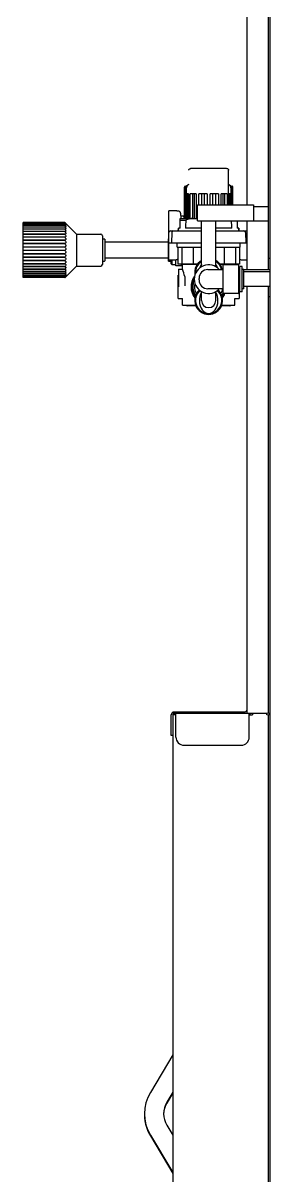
# Model space of a CAD drawing. Header units: millimetres. Extents: x 2482 to 7241, y 2335 to 6851.
# Drawn here: x 6197 to 6352, y 4084 to 4806 of the extents above; entities that cross this region are included whole.
import ezdxf

# ---------------------------------------------------------------- set-up
doc = ezdxf.new("R2010")
doc.units = ezdxf.units.MM
doc.header["$LTSCALE"] = 669.9
doc.layers.get('0').update_dxf_attribs({"linetype": 'CONTINUOUS'})
for name, color, linetype in [('_2211', 7, 'CONTINUOUS'), ('_7182', 7, 'CONTINUOUS'), ('_9295', 7, 'CONTINUOUS'), ('ASSI', 7, 'CONTINUOUS'), ('GEOM', 7, 'CONTINUOUS')]:
    doc.layers.add(name, color=color, linetype=linetype)

msp = doc.modelspace()

# ---------------------------------------------------------------- linework, layer by layer
at = {"color": 7, "linetype": 'Continuous'}
for p, q in [((6246.87, 4670.87), (6248.17, 4670.87)), ((6246.87, 4656.87), (6248.17, 4656.87)), ((6313.07, 4651.67), (6322.07, 4651.67)), ((6322.57, 4654.17), (6322.57, 4637.17)), ((6332.57, 4637.17), (6332.57, 4654.17)), ((6333.07, 4653.17), (6332.57, 4653.17)), ((6333.07, 4637.67), (6333.07, 4653.67)), ((6334.57, 4653.67), (6333.07, 4653.67)), ((6334.57, 4637.67), (6334.57, 4653.67)), ((6307.57, 4645.17), (6307.57, 4646.17)), ((6322.07, 4639.67), (6313.07, 4639.67)), ((6333.07, 4638.17), (6332.57, 4638.17)), ((6334.57, 4637.67), (6333.07, 4637.67))]:
    msp.add_line(p, q, dxfattribs=at)
for centre, radius, start, end in [((6313.57, 4645.67), 9, 41.90161, 318.10398), ((6313.07, 4646.17), 5.5, 90, 180), ((6322.07, 4652.17), 0.5, 270, 360), ((6323.07, 4654.17), 0.5, 90, 180), ((6332.07, 4654.17), 0.5, 360, 90), ((6313.07, 4645.17), 5.5, 180, 270), ((6322.07, 4639.17), 0.5, 0, 90), ((6323.07, 4637.17), 0.5, 180, 270), ((6332.07, 4637.17), 0.5, 270, 0)]:
    msp.add_arc(centre, radius, start, end, dxfattribs=at)
at = {"layer": '_2211', "color": 7, "linetype": 'Continuous'}
for p, q in [((6299.47, 4702.28), (6299.47, 4683.67)), ((6327.66, 4702.28), (6327.66, 4692.27)), ((6299.51, 4683.67), (6299.51, 4699.11)), ((6300.88, 4699.11), (6299.51, 4699.11)), ((6300.3, 4699.11), (6300.3, 4683.67)), ((6300.83, 4683.67), (6300.83, 4699.11)), ((6300.88, 4699.11), (6300.88, 4683.67)), ((6301.9, 4683.67), (6301.9, 4699.11)), ((6305.66, 4699.11), (6301.9, 4699.11)), ((6303.33, 4699.11), (6303.33, 4683.67)), ((6304.76, 4683.67), (6304.76, 4699.11)), ((6305.66, 4699.11), (6305.66, 4683.67)), ((6307.42, 4692.27), (6307.42, 4699.11)), ((6312.55, 4699.11), (6307.42, 4699.11)), ((6309.1, 4699.11), (6309.1, 4692.27)), ((6311.06, 4692.27), (6311.06, 4699.11)), ((6312.55, 4699.11), (6312.55, 4692.27)), ((6314.58, 4692.27), (6314.58, 4699.11)), ((6319.72, 4699.11), (6314.58, 4699.11)), ((6316.07, 4699.11), (6316.07, 4692.27)), ((6318.03, 4692.27), (6318.03, 4699.11)), ((6319.72, 4699.11), (6319.72, 4692.27)), ((6321.47, 4692.27), (6321.47, 4699.11)), ((6325.23, 4699.11), (6321.47, 4699.11)), ((6322.37, 4699.11), (6322.37, 4692.27)), ((6323.8, 4692.27), (6323.8, 4699.11)), ((6325.23, 4699.11), (6325.23, 4692.27)), ((6326.25, 4692.27), (6326.25, 4699.11)), ((6327.63, 4699.11), (6326.25, 4699.11)), ((6326.31, 4699.11), (6326.31, 4692.27)), ((6326.83, 4692.27), (6326.83, 4699.11)), ((6327.63, 4699.11), (6327.63, 4692.27))]:
    msp.add_line(p, q, dxfattribs=at)
for centre, start, end in [((6302.65, 4702.28), 120.56968, 180), ((6324.48, 4702.28), 0, 59.43032)]:
    msp.add_arc(centre, 3.18, start, end, dxfattribs=at)
at = {"layer": '_7182', "color": 7, "linetype": 'Continuous'}
for p, q in [((6294.2, 4665.63), (6294.2, 4655.09)), ((6296.8, 4665.63), (6296.8, 4655.09)), ((6303.88, 4665.63), (6303.88, 4655.09)), ((6323.25, 4665.63), (6323.25, 4655.09)), ((6330.34, 4665.63), (6330.34, 4655.09)), ((6332.93, 4665.63), (6332.93, 4655.09)), ((6306.56, 4655.09), (6294.2, 4655.09)), ((6332.93, 4655.09), (6320.57, 4655.09))]:
    msp.add_line(p, q, dxfattribs=at)
at = {"layer": '_9295', "color": 7, "linetype": 'Continuous'}
for p, q in [((6294.52, 4633.5), (6294.52, 4648.23)), ((6294.52, 4648.23), (6294.57, 4648.23)), ((6332.62, 4638.17), (6332.62, 4633.5)), ((6294.52, 4633.5), (6297.07, 4633.5)), ((6305.51, 4629.02), (6300.21, 4629.02)), ((6326.93, 4629.02), (6321.62, 4629.02)), ((6330.07, 4633.5), (6332.62, 4633.5))]:
    msp.add_line(p, q, dxfattribs=at)
for centre, radius, start, end in [((6313.57, 4640.87), 10.55, 148.19364, 216.60147), ((6313.57, 4640.87), 10.55, 323.39884, 336.44889), ((6300.21, 4630.54), 1.52, 230.91152, 270), ((6326.93, 4630.54), 1.52, 270, 309.08848)]:
    msp.add_arc(centre, radius, start, end, dxfattribs=at)
at = {"layer": 'ASSI', "color": 7, "linetype": 'Continuous'}
for p, q in [((6306.56, 4682.27), (6306.56, 4692.27)), ((6306.56, 4692.27), (6341.69, 4692.27)), ((6341.69, 4692.27), (6341.69, 4682.27)), ((6296.07, 4685.27), (6299.47, 4685.27)), ((6299.1, 4683.67), (6299.1, 4685.27)), ((6294.56, 4677.57), (6294.53, 4675.87)), ((6298.04, 4684.77), (6298.04, 4683.67)), ((6306.56, 4682.27), (6341.69, 4682.27)), ((6332.57, 4677.57), (6332.6, 4675.87)), ((6288.27, 4668.87), (6248.37, 4668.87)), ((6293.82, 4665.63), (6293.82, 4668.33)), ((6333.32, 4665.63), (6333.32, 4668.33)), ((6288.27, 4658.87), (6248.37, 4658.87)), ((6292.97, 4653.92), (6292.97, 4657.87)), ((6292.97, 4654.57), (6290.77, 4654.57)), ((6297.07, 4653.92), (6292.97, 4653.92)), ((6294.57, 4651.87), (6294.57, 4640.87)), ((6294.57, 4651.87), (6297.07, 4651.87)), ((6296.1, 4655.09), (6296.32, 4654.87)), ((6306.4, 4654.87), (6296.32, 4654.87)), ((6297.07, 4651.86), (6297.07, 4654.87)), ((6330.82, 4654.87), (6320.74, 4654.87)), ((6332.07, 4654.67), (6323.07, 4654.67)), ((6330.07, 4654.67), (6330.07, 4654.87)), ((6331.04, 4655.09), (6330.82, 4654.87)), ((6335.57, 4651.67), (6334.57, 4651.67)), ((6335.57, 4639.67), (6335.57, 4651.67)), ((6352.07, 4651.47), (6335.57, 4651.47)), ((6298.57, 4647.29), (6298.57, 4641.55)), ((6307.67, 4638.79), (6307.67, 4638.89)), ((6319.47, 4638.79), (6319.47, 4638.89)), ((6332.07, 4636.67), (6323.07, 4636.67)), ((6335.57, 4639.67), (6334.57, 4639.67)), ((6297.07, 4629.37), (6297.07, 4633.5)), ((6330.07, 4629.37), (6330.07, 4633.5))]:
    msp.add_line(p, q, dxfattribs=at)
at = {"layer": 'ASSI', "linetype": 'Continuous'}
for p, q in [((6293.82, 4665.63), (6309.07, 4665.63)), ((6318.07, 4665.63), (6333.32, 4665.63))]:
    msp.add_line(p, q, dxfattribs=at)
at = {"layer": 'ASSI', "color": 7, "linetype": 'Continuous'}
for centre, radius, start, end in [((6313.57, 4649.87), 8.25, 123.17936, 183.95242), ((6313.57, 4649.87), 8.25, 12.64029, 56.82064), ((6313.57, 4640.87), 11.05, 143.0492, 218.85115), ((6313.57, 4641.12), 9.95, 154.74056, 214.74035), ((6313.57, 4641.12), 8.9, 166.3945, 210.76063), ((6313.57, 4641.12), 8.9, 329.23937, 350.15088), ((6313.57, 4641.12), 9.95, 325.25965, 335.49333), ((6313.57, 4640.87), 11.05, 321.14885, 337.62008)]:
    msp.add_arc(centre, radius, start, end, dxfattribs=at)
msp.add_open_spline([(6298.04, 4684.77), (6298.04, 4684.9), (6298.2, 4685.18), (6298.48, 4685.27), (6298.62, 4685.27)], degree=3, knots=[0, 0, 0, 0, 0.496582, 1, 1, 1, 1], dxfattribs=at)
msp.add_open_spline([(6298.57, 4647.29), (6298.26, 4648.87), (6297.73, 4650.4), (6297.07, 4651.87)], degree=3, dxfattribs=at)
at = {"layer": 'GEOM', "linetype": 'Continuous'}
for p, q in [((6337.57, 5490.11), (6337.57, 4692.27)), ((6351.07, 4651.47), (6351.07, 5487.87)), ((6352.07, 3837.47), (6352.07, 5487.87)), ((6337.57, 4682.17), (6337.57, 4651.47)), ((6337.57, 4641.17), (6337.57, 4373.87)), ((6351.07, 4373.87), (6351.07, 4641.17)), ((6291.07, 4374.87), (6336.57, 4374.87)), ((6290.07, 4359.87), (6290.07, 4372.87)), ((6291.07, 4372.87), (6291.07, 3832.87)), ((6293.07, 4372.87), (6291.07, 4372.87)), ((6293.07, 4358.87), (6293.07, 4373.87)), ((6293.07, 4373.87), (6350.57, 4373.87)), ((6339.07, 4358.87), (6339.07, 4373.87)), ((6339.07, 4372.87), (6341.07, 4372.87)), ((6341.07, 4373.87), (6341.07, 4372.87)), ((6350.07, 4372.87), (6350.07, 4373.87)), ((6350.57, 4372.87), (6350.07, 4372.87)), ((6351.07, 3832.87), (6351.07, 4372.87)), ((6298.07, 4353.87), (6334.07, 4353.87))]:
    msp.add_line(p, q, dxfattribs=at)
at = {"layer": 'GEOM', "color": 7, "linetype": 'Continuous'}
for p, q in [((6301.05, 4713.87), (6301.04, 4713.99)), ((6301.04, 4713.99), (6301.04, 4713.87)), ((6324.86, 4714.87), (6302.27, 4714.87)), ((6326.09, 4696.67), (6326.09, 4713.99)), ((6326.09, 4713.99), (6326.09, 4713.87)), ((6298.32, 4685.27), (6298.32, 4703.37)), ((6298.82, 4703.87), (6299.53, 4703.87)), ((6299.35, 4685.27), (6299.35, 4703.26)), ((6299.4, 4685.27), (6299.4, 4703.37)), ((6327.6, 4703.87), (6328.32, 4703.87)), ((6327.73, 4692.27), (6327.73, 4703.37)), ((6327.78, 4703.37), (6327.78, 4703.29)), ((6327.78, 4703.29), (6327.78, 4703.26)), ((6327.78, 4703.26), (6327.78, 4692.27)), ((6328.82, 4692.27), (6328.82, 4703.37)), ((6288.57, 4657.87), (6288.57, 4688.37)), ((6293.24, 4688.37), (6288.57, 4688.37)), ((6294.49, 4688.33), (6294.08, 4688.33)), ((6295.99, 4686.91), (6296.16, 4683.67)), ((6299.1, 4685.27), (6298.62, 4685.27)), ((6341.69, 4691.17), (6351.07, 4691.17)), ((6197.07, 4646.64), (6197.07, 4681.1)), ((6223.37, 4681.1), (6197.07, 4681.1)), ((6223.37, 4681.07), (6197.07, 4681.07)), ((6223.37, 4681.06), (6197.07, 4681.06)), ((6223.37, 4680.77), (6197.07, 4680.77)), ((6223.37, 4680.74), (6197.07, 4680.74)), ((6223.37, 4680.2), (6197.07, 4680.2)), ((6223.37, 4680.16), (6197.07, 4680.16)), ((6223.37, 4679.38), (6197.07, 4679.38)), ((6223.37, 4679.33), (6197.07, 4679.33)), ((6223.37, 4678.31), (6197.07, 4678.31)), ((6223.37, 4678.24), (6197.07, 4678.24)), ((6223.37, 4681.1), (6223.38, 4681.08)), ((6223.37, 4681.07), (6223.37, 4681.06)), ((6223.37, 4680.77), (6223.37, 4680.74)), ((6223.37, 4680.2), (6223.37, 4680.16)), ((6223.37, 4679.38), (6223.37, 4679.33)), ((6223.37, 4678.31), (6223.37, 4678.24)), ((6230.62, 4673.87), (6223.9, 4680.59)), ((6294.53, 4675.87), (6294.56, 4677.57)), ((6295.72, 4677.57), (6294.56, 4677.57)), ((6295.72, 4677.57), (6295.72, 4683.67)), ((6295.72, 4683.67), (6306.56, 4683.67)), ((6295.72, 4682.67), (6299.22, 4682.67)), ((6309.07, 4677.57), (6298.99, 4677.57)), ((6309.07, 4653.43), (6309.07, 4682.27)), ((6313.57, 4682.17), (6351.07, 4682.17)), ((6318.07, 4653.43), (6318.07, 4682.17)), ((6328.15, 4677.57), (6318.07, 4677.57)), ((6331.42, 4682.17), (6331.42, 4677.57)), ((6332.57, 4677.57), (6331.42, 4677.57)), ((6332.6, 4675.87), (6332.57, 4677.57)), ((6223.37, 4677.01), (6197.07, 4677.01)), ((6223.37, 4676.94), (6197.07, 4676.94)), ((6223.37, 4675.51), (6197.07, 4675.51)), ((6223.37, 4675.42), (6197.07, 4675.42)), ((6223.37, 4673.82), (6197.07, 4673.82)), ((6223.37, 4673.73), (6197.07, 4673.73)), ((6223.37, 4671.98), (6197.07, 4671.98)), ((6223.37, 4671.87), (6197.07, 4671.87)), ((6223.37, 4677.01), (6223.37, 4676.94)), ((6223.37, 4675.51), (6223.37, 4675.42)), ((6223.51, 4675.5), (6223.37, 4675.51)), ((6223.37, 4673.82), (6223.37, 4673.73)), ((6223.38, 4673.82), (6223.37, 4673.82)), ((6223.37, 4671.98), (6223.37, 4671.87)), ((6230.62, 4673.87), (6230.62, 4653.87)), ((6230.62, 4673.87), (6245.87, 4673.87)), ((6246.87, 4672.87), (6246.87, 4654.87)), ((6248.37, 4670.67), (6248.37, 4657.07)), ((6288.27, 4656.87), (6288.27, 4670.87)), ((6288.57, 4670.87), (6288.27, 4670.87)), ((6289.57, 4675.87), (6309.07, 4675.87)), ((6290.4, 4674.9), (6290.17, 4668.37)), ((6318.07, 4675.87), (6337.57, 4675.87)), ((6336.73, 4674.9), (6336.96, 4668.37)), ((6223.37, 4670), (6197.07, 4670)), ((6223.37, 4669.89), (6197.07, 4669.89)), ((6223.37, 4667.94), (6197.07, 4667.94)), ((6223.37, 4667.82), (6197.07, 4667.82)), ((6223.37, 4665.8), (6197.07, 4665.8)), ((6223.37, 4665.69), (6197.07, 4665.69)), ((6223.37, 4663.64), (6197.07, 4663.64)), ((6223.37, 4663.52), (6197.07, 4663.52)), ((6223.37, 4670), (6223.37, 4669.89)), ((6223.37, 4667.94), (6223.37, 4667.82)), ((6223.37, 4665.8), (6223.37, 4665.69)), ((6223.37, 4663.64), (6223.37, 4663.52)), ((6288.57, 4668.37), (6309.07, 4668.37)), ((6318.07, 4668.37), (6337.52, 4668.37)), ((6223.37, 4661.48), (6197.07, 4661.48)), ((6223.37, 4661.36), (6197.07, 4661.36)), ((6223.37, 4659.36), (6197.07, 4659.36)), ((6223.37, 4659.24), (6197.07, 4659.24)), ((6223.37, 4657.31), (6197.07, 4657.31)), ((6223.37, 4657.2), (6197.07, 4657.2)), ((6223.37, 4661.48), (6223.37, 4661.36)), ((6223.37, 4659.36), (6223.37, 4659.24)), ((6223.37, 4657.31), (6223.37, 4657.2)), ((6288.27, 4656.87), (6289.97, 4656.87)), ((6288.57, 4657.87), (6293.11, 4657.87)), ((6289.97, 4655.37), (6289.97, 4657.87)), ((6290.77, 4654.57), (6290.77, 4657.87)), ((6293.38, 4657.97), (6293.42, 4657.98)), ((6293.46, 4658), (6293.5, 4658.01)), ((6293.56, 4658.03), (6293.63, 4658.05)), ((6293.91, 4658.09), (6294.09, 4658.09)), ((6294.09, 4658.09), (6294.2, 4658.09)), ((6332.93, 4658.01), (6333.05, 4658.01)), ((6333.05, 4658.01), (6333.11, 4658.01)), ((6334.02, 4657.87), (6337.57, 4657.87)), ((6352.07, 4658.52), (6351.07, 4658.52)), ((6197.07, 4655.36), (6223.37, 4655.36)), ((6223.37, 4655.26), (6197.07, 4655.26)), ((6223.37, 4653.54), (6197.07, 4653.54)), ((6223.37, 4653.45), (6197.07, 4653.45)), ((6223.37, 4651.89), (6197.07, 4651.89)), ((6223.37, 4651.81), (6197.07, 4651.81)), ((6223.37, 4650.43), (6197.07, 4650.43)), ((6223.37, 4650.36), (6197.07, 4650.36)), ((6223.37, 4649.18), (6197.07, 4649.18)), ((6223.37, 4649.12), (6197.07, 4649.12)), ((6223.37, 4655.36), (6223.37, 4655.26)), ((6223.37, 4653.54), (6223.37, 4653.45)), ((6223.37, 4653.45), (6223.42, 4653.45)), ((6223.37, 4651.89), (6223.37, 4651.81)), ((6223.37, 4651.81), (6223.54, 4651.83)), ((6223.37, 4650.43), (6223.37, 4650.36)), ((6223.37, 4649.18), (6223.37, 4649.12)), ((6230.62, 4653.87), (6223.86, 4647.11)), ((6230.62, 4653.87), (6245.87, 4653.87)), ((6289.97, 4655.37), (6290.77, 4654.57)), ((6352.07, 4651.47), (6335.57, 4651.47)), ((6352.07, 4650.17), (6335.57, 4650.17)), ((6223.37, 4648.16), (6197.07, 4648.16)), ((6223.37, 4648.12), (6197.07, 4648.12)), ((6223.37, 4647.39), (6197.07, 4647.39)), ((6223.37, 4647.36), (6197.07, 4647.36)), ((6223.37, 4646.88), (6197.07, 4646.88)), ((6223.37, 4646.86), (6197.07, 4646.86)), ((6223.37, 4646.64), (6197.07, 4646.64)), ((6223.37, 4646.63), (6197.07, 4646.63)), ((6223.37, 4648.16), (6223.37, 4648.12)), ((6223.37, 4647.39), (6223.37, 4647.36)), ((6223.37, 4646.88), (6223.37, 4646.86)), ((6223.37, 4646.64), (6223.37, 4646.63)), ((6304.57, 4645.3), (6304.57, 4645.74)), ((6304.57, 4636.5), (6304.57, 4636.94)), ((6305.4, 4635.44), (6305.07, 4635.63)), ((6309.07, 4632.37), (6309.07, 4637.9)), ((6318.07, 4632.37), (6318.07, 4637.9)), ((6322.07, 4635.63), (6321.73, 4635.44)), ((6322.57, 4636.94), (6322.57, 4636.5)), ((6352.07, 4641.17), (6335.57, 4641.17)), ((6352.07, 4634.52), (6351.07, 4634.52)), ((6297.07, 4629.37), (6305.38, 4629.37)), ((6321.75, 4629.37), (6330.07, 4629.37)), ((6291.07, 4374.87), (6291.07, 4373.87)), ((6335.52, 4374.87), (6335.52, 4373.87)), ((6292.36, 4373.87), (6291.07, 4373.87)), ((6351.07, 4373.87), (6352.07, 4373.87)), ((6352.07, 4372.87), (6351.07, 4372.87)), ((6291.07, 4359.87), (6290.07, 4359.87)), ((6291.07, 4159.95), (6277, 4136.49)), ((6291.07, 4136.62), (6287.29, 4130.32)), ((6291.07, 4136.12), (6287.29, 4129.82)), ((6287.29, 4115.91), (6291.07, 4109.61)), ((6277, 4109.74), (6291.07, 4086.29)), ((6277, 4109.24), (6291.07, 4085.79))]:
    msp.add_line(p, q, dxfattribs=at)
for points in [[(6299.35, 4703.26), (6299.35, 4703.29), (6299.35, 4703.33), (6299.36, 4703.37)], [(6294.08, 4688.33), (6293.83, 4688.34), (6293.56, 4688.35), (6293.34, 4688.37), (6293.25, 4688.37)], [(6295.99, 4686.91), (6295.96, 4687.13), (6295.81, 4687.56), (6295.53, 4687.92), (6295.16, 4688.18), (6294.73, 4688.32), (6294.49, 4688.33)], [(6293.42, 4657.98), (6293.49, 4658.01), (6293.59, 4658.04), (6293.74, 4658.06), (6293.91, 4658.09)], [(6293.63, 4658.05), (6293.78, 4658.07), (6293.85, 4658.08)], [(6333.11, 4658.01), (6333.22, 4658.01), (6333.31, 4658)], [(6333.31, 4658), (6333.4, 4657.99), (6333.48, 4657.98), (6333.56, 4657.97), (6333.62, 4657.95), (6333.68, 4657.94), (6333.73, 4657.93), (6333.77, 4657.92), (6333.8, 4657.91), (6333.83, 4657.91), (6333.85, 4657.9), (6333.86, 4657.9), (6333.86, 4657.9)]]:
    msp.add_lwpolyline(points, dxfattribs=at)
for centre, radius, start, end in [((6298.82, 4703.37), 0.5, 90, 180), ((6300.52, 4703.24), 1.17, 161.72655, 173.47998), ((6299.9, 4703.37), 0.5, 89.99994, 180), ((6300.32, 4703.26), 1, 116.43898, 142.22839), ((6313.57, 4676.61), 30.76, 115.75274, 116.43898), ((6313.57, 4676.61), 30.76, 63.56102, 64.24726), ((6327.23, 4703.37), 0.5, 0, 90.00006), ((6326.82, 4703.26), 1, 37.77161, 63.56102), ((6326.62, 4703.24), 1.17, 6.5204, 18.29927), ((6328.32, 4703.37), 0.5, 0, 90), ((6224.1, 4679.9), 1.75, 245.28613, 246.06999), ((6221.37, 4678.12), 3.53, 45.00966, 45.3367), ((6304.61, 4669.62), 14.1, 82.01566, 85.14471), ((6313.57, 4686.67), 4.5, 261.82731, 270), ((6223.75, 4678.23), 1.28, 252.47851, 253.2089), ((6245.87, 4672.87), 1, 0, 90), ((6248.17, 4670.67), 0.2, 0, 90), ((6289.57, 4674.87), 1, 90, 180), ((6291.4, 4674.87), 1, 90, 178), ((6335.73, 4674.87), 1, 2, 90), ((6294.12, 4668.33), 0.3, 172.16062, 180), ((6333.02, 4668.33), 0.3, 0, 7.83938), ((6248.17, 4657.07), 0.2, 270, 360), ((6293.11, 4658.37), 0.5, 270, 308.99368), ((6313.57, 4649.87), 8.75, 121.06932, 190.22085), ((6313.57, 4649.87), 8.75, 11.95218, 58.93068), ((6223.83, 4649.06), 1.38, 108.76061, 109.52689), ((6224.23, 4647.39), 1.93, 115.71256, 116.44838), ((6245.87, 4654.87), 1, 270, 360), ((6313.57, 4641.12), 10.25, 151.23827, 215.96409), ((6305.57, 4645.74), 1, 177.81058, 180), ((6305.57, 4636.5), 1, 180, 240), ((6313.57, 4632.37), 8.75, 132.02231, 47.97769), ((6313.57, 4632.37), 8.25, 131.55233, 48.43451), ((6313.57, 4641.12), 10.25, 323.95861, 334.67733), ((6321.57, 4636.5), 1, 300, 360), ((6313.57, 4632.37), 4.5, 180, 360), ((6292.07, 4372.87), 1, 112.81545, 180), ((6336.57, 4375.87), 2, 270, 300), ((6338.07, 4374.87), 2, 300.457, 326.51688), ((6299.29, 4123.12), 26, 149.03624, 210.96376), ((6299.29, 4123.12), 14, 149.03624, 210.96376), ((6299.29, 4122.62), 14, 149.03624, 178.97131), ((6299.29, 4122.62), 26, 175.57661, 210.96376)]:
    msp.add_arc(centre, radius, start, end, dxfattribs=at)
at = {"layer": 'GEOM', "linetype": 'Continuous'}
for centre, radius, start, end in [((6292.07, 4372.87), 2, 112.81545, 180), ((6336.57, 4375.87), 1, 270, 360), ((6293.07, 4371.87), 2, 168.53717, 180), ((6293.07, 4371.87), 2, 90, 149.543), ((6298.07, 4358.87), 5, 180, 270), ((6334.07, 4358.87), 5, 270, 360)]:
    msp.add_arc(centre, radius, start, end, dxfattribs=at)
at = {"layer": 'GEOM', "color": 7, "linetype": 'Continuous'}
for centre, start_param, end_param in [((6313.57, 4649.87), 0.881027, 1.200586), ((6313.57, 4649.87), -1.200599, -0.881098), ((6313.57, 4632.37), 0.881098, 5.402158)]:
    msp.add_ellipse(centre, major_axis=(0, 8.15), ratio=0.717791, start_param=start_param, end_param=end_param, dxfattribs=at)
for points in [[(6301.04, 4713.99), (6301.04, 4714.08), (6301.05, 4714.17), (6301.08, 4714.26)], [(6301.08, 4714.26), (6301.19, 4714.46), (6301.39, 4714.62), (6301.6, 4714.71)], [(6301.6, 4714.71), (6301.81, 4714.81), (6302.04, 4714.87), (6302.27, 4714.87)], [(6325.53, 4714.71), (6325.33, 4714.81), (6325.09, 4714.87), (6324.86, 4714.87)], [(6326.05, 4714.26), (6325.94, 4714.46), (6325.74, 4714.62), (6325.53, 4714.71)], [(6326.05, 4714.26), (6326.08, 4714.17), (6326.09, 4714.08), (6326.09, 4713.99)], [(6299.49, 4703.78), (6299.46, 4703.72), (6299.43, 4703.66), (6299.41, 4703.6)], [(6327.72, 4703.6), (6327.7, 4703.66), (6327.68, 4703.72), (6327.65, 4703.78)], [(6299.22, 4682.67), (6299.14, 4680.97), (6299.06, 4679.27), (6298.99, 4677.57)], [(6328.15, 4677.57), (6328.08, 4679.1), (6328.01, 4680.63), (6327.94, 4682.17)], [(6223.62, 4676.97), (6223.54, 4676.97), (6223.46, 4676.98), (6223.38, 4677.01)], [(6223.38, 4650.36), (6223.47, 4650.39), (6223.56, 4650.42), (6223.65, 4650.42)]]:
    msp.add_open_spline(points, degree=3, dxfattribs=at)
for points, knots in [([(6299.53, 4703.87), (6299.54, 4703.87), (6299.5, 4703.82), (6299.5, 4703.8), (6299.49, 4703.78)], [0, 0, 0, 0, 0.252135, 1, 1, 1, 1]), ([(6327.65, 4703.78), (6327.63, 4703.8), (6327.63, 4703.82), (6327.59, 4703.87), (6327.6, 4703.87)], [0, 0, 0, 0, 0.748135, 1, 1, 1, 1]), ([(6223.9, 4680.58), (6223.88, 4680.59), (6223.83, 4680.66), (6223.71, 4680.74), (6223.55, 4680.9), (6223.43, 4681.01), (6223.37, 4681.07)], [0, 0, 0, 0, 0.086676, 0.309769, 0.625693, 1, 1, 1, 1]), ([(6223.37, 4681.06), (6223.44, 4680.98), (6223.58, 4680.83), (6223.74, 4680.66), (6223.84, 4680.53), (6223.88, 4680.48), (6223.9, 4680.41), (6223.88, 4680.41)], [0, 0, 0, 0, 0.390751, 0.718995, 0.845254, 0.936408, 1, 1, 1, 1]), ([(6223.88, 4680.41), (6223.86, 4680.41), (6223.79, 4680.45), (6223.62, 4680.56), (6223.47, 4680.68), (6223.37, 4680.77)], [0, 0, 0, 0, 0.122502, 0.34806, 1, 1, 1, 1]), ([(6223.37, 4680.74), (6223.45, 4680.65), (6223.57, 4680.51), (6223.72, 4680.32), (6223.8, 4680.2), (6223.86, 4680.1), (6223.9, 4680.03), (6223.9, 4679.96), (6223.86, 4679.94), (6223.85, 4679.94)], [0, 0, 0, 0, 0.380069, 0.550683, 0.700427, 0.821405, 0.906318, 0.955836, 1, 1, 1, 1]), ([(6223.85, 4679.94), (6223.78, 4679.94), (6223.61, 4680.04), (6223.46, 4680.14), (6223.37, 4680.2)], [0, 0, 0, 0, 0.385206, 1, 1, 1, 1]), ([(6223.37, 4680.16), (6223.46, 4680.05), (6223.61, 4679.87), (6223.79, 4679.6), (6223.88, 4679.42), (6223.92, 4679.25), (6223.82, 4679.21), (6223.79, 4679.21)], [0, 0, 0, 0, 0.370056, 0.614088, 0.801736, 0.912813, 1, 1, 1, 1]), ([(6223.79, 4679.21), (6223.76, 4679.21), (6223.61, 4679.24), (6223.47, 4679.31), (6223.37, 4679.38)], [0, 0, 0, 0, 0.187952, 1, 1, 1, 1]), ([(6223.37, 4679.33), (6223.47, 4679.2), (6223.65, 4678.96), (6223.84, 4678.65), (6223.9, 4678.43), (6223.9, 4678.3), (6223.82, 4678.22), (6223.75, 4678.21), (6223.71, 4678.21)], [0, 0, 0, 0, 0.355373, 0.660524, 0.774534, 0.857122, 0.923814, 1, 1, 1, 1]), ([(6223.37, 4678.24), (6223.48, 4678.1), (6223.68, 4677.82), (6223.89, 4677.45), (6223.92, 4677.04), (6223.7, 4676.97), (6223.62, 4676.97)], [0, 0, 0, 0, 0.345107, 0.646049, 0.84115, 1, 1, 1, 1]), ([(6223.38, 4681.08), (6223.43, 4681.04), (6223.59, 4680.89), (6223.74, 4680.74), (6223.85, 4680.63)], [0, 0, 0, 0, 0.310047, 1, 1, 1, 1]), ([(6223.71, 4678.21), (6223.69, 4678.21), (6223.58, 4678.22), (6223.47, 4678.26), (6223.39, 4678.3)], [0, 0, 0, 0, 0.213396, 1, 1, 1, 1]), ([(6223.86, 4680.62), (6223.87, 4680.61), (6223.88, 4680.61), (6223.9, 4680.58), (6223.9, 4680.58)], [0, 0, 0, 0, 0.766469, 1, 1, 1, 1]), ([(6303.48, 4683.67), (6302.39, 4683.58), (6300.94, 4683.27), (6299.56, 4682.8), (6299.22, 4682.67)], [0, 0, 0, 0, 0.748153, 1, 1, 1, 1]), ([(6223.37, 4676.94), (6223.49, 4676.78), (6223.71, 4676.47), (6223.93, 4676.03), (6223.87, 4675.56), (6223.61, 4675.5), (6223.51, 4675.5)], [0, 0, 0, 0, 0.332048, 0.627105, 0.825393, 1, 1, 1, 1]), ([(6223.37, 4675.42), (6223.51, 4675.26), (6223.69, 4674.99), (6223.86, 4674.61), (6223.91, 4674.33), (6223.88, 4674.09), (6223.71, 4673.87), (6223.51, 4673.82), (6223.38, 4673.82)], [0, 0, 0, 0, 0.317475, 0.470714, 0.607561, 0.720312, 0.815051, 1, 1, 1, 1]), ([(6223.37, 4673.73), (6223.51, 4673.56), (6223.75, 4673.21), (6223.96, 4672.65), (6223.8, 4672.12), (6223.5, 4672), (6223.37, 4671.98)], [0, 0, 0, 0, 0.302956, 0.591982, 0.81072, 1, 1, 1, 1]), ([(6223.37, 4671.87), (6223.51, 4671.72), (6223.76, 4671.37), (6223.96, 4670.78), (6223.8, 4670.22), (6223.51, 4670.04), (6223.37, 4670)], [0, 0, 0, 0, 0.285935, 0.571926, 0.804394, 1, 1, 1, 1]), ([(6223.37, 4669.89), (6223.51, 4669.75), (6223.77, 4669.41), (6223.96, 4668.8), (6223.8, 4668.22), (6223.51, 4668), (6223.37, 4667.94)], [0, 0, 0, 0, 0.269543, 0.550947, 0.795107, 1, 1, 1, 1]), ([(6223.37, 4667.82), (6223.67, 4667.55), (6224.01, 4666.94), (6223.8, 4666.15), (6223.51, 4665.89), (6223.37, 4665.8)], [0, 0, 0, 0, 0.524252, 0.78134, 1, 1, 1, 1]), ([(6223.37, 4665.69), (6223.51, 4665.57), (6223.79, 4665.26), (6223.96, 4664.64), (6223.79, 4664.04), (6223.51, 4663.74), (6223.37, 4663.64)], [0, 0, 0, 0, 0.239256, 0.508001, 0.770971, 1, 1, 1, 1]), ([(6223.37, 4663.52), (6223.51, 4663.42), (6223.79, 4663.14), (6224.01, 4662.35), (6223.67, 4661.73), (6223.37, 4661.48)], [0, 0, 0, 0, 0.228366, 0.492429, 1, 1, 1, 1]), ([(6223.37, 4661.36), (6223.51, 4661.28), (6223.8, 4661.03), (6224.01, 4660.24), (6223.67, 4659.63), (6223.37, 4659.36)], [0, 0, 0, 0, 0.215446, 0.469963, 1, 1, 1, 1]), ([(6223.37, 4659.24), (6223.51, 4659.19), (6223.8, 4658.97), (6223.96, 4658.4), (6223.77, 4657.8), (6223.51, 4657.45), (6223.37, 4657.31)], [0, 0, 0, 0, 0.20226, 0.443573, 0.726263, 1, 1, 1, 1]), ([(6223.37, 4657.2), (6223.51, 4657.16), (6223.8, 4657), (6223.96, 4656.45), (6223.76, 4655.86), (6223.51, 4655.52), (6223.37, 4655.36)], [0, 0, 0, 0, 0.193649, 0.422773, 0.709687, 1, 1, 1, 1]), ([(6223.37, 4655.26), (6223.5, 4655.24), (6223.8, 4655.14), (6223.96, 4654.61), (6223.75, 4654.06), (6223.51, 4653.71), (6223.37, 4653.54)], [0, 0, 0, 0, 0.188312, 0.403087, 0.692548, 1, 1, 1, 1]), ([(6223.42, 4653.45), (6223.54, 4653.45), (6223.82, 4653.39), (6223.93, 4653), (6223.85, 4652.69), (6223.69, 4652.31), (6223.5, 4652.06), (6223.37, 4651.89)], [0, 0, 0, 0, 0.183268, 0.385049, 0.522954, 0.677675, 1, 1, 1, 1]), ([(6223.54, 4651.83), (6223.64, 4651.83), (6223.89, 4651.76), (6223.92, 4651.31), (6223.7, 4650.88), (6223.49, 4650.58), (6223.37, 4650.43)], [0, 0, 0, 0, 0.170993, 0.368196, 0.664628, 1, 1, 1, 1]), ([(6223.65, 4650.42), (6223.72, 4650.41), (6223.93, 4650.34), (6223.88, 4649.95), (6223.68, 4649.59), (6223.48, 4649.32), (6223.37, 4649.18)], [0, 0, 0, 0, 0.153813, 0.348721, 0.651422, 1, 1, 1, 1]), ([(6223.74, 4649.23), (6223.77, 4649.23), (6223.83, 4649.23), (6223.9, 4649.15), (6223.9, 4649.03), (6223.83, 4648.81), (6223.65, 4648.52), (6223.47, 4648.28), (6223.37, 4648.16)], [0, 0, 0, 0, 0.073018, 0.137014, 0.219272, 0.333988, 0.641125, 1, 1, 1, 1]), ([(6223.39, 4649.13), (6223.42, 4649.15), (6223.53, 4649.2), (6223.65, 4649.23), (6223.74, 4649.23)], [0, 0, 0, 0, 0.290699, 1, 1, 1, 1]), ([(6223.37, 4648.12), (6223.45, 4648.17), (6223.59, 4648.24), (6223.74, 4648.31), (6223.81, 4648.31)], [0, 0, 0, 0, 0.588628, 1, 1, 1, 1]), ([(6223.81, 4648.31), (6223.83, 4648.31), (6223.88, 4648.3), (6223.91, 4648.22), (6223.88, 4648.13), (6223.8, 4647.95), (6223.62, 4647.7), (6223.46, 4647.5), (6223.37, 4647.39)], [0, 0, 0, 0, 0.058018, 0.112334, 0.195074, 0.313198, 0.628163, 1, 1, 1, 1]), ([(6223.37, 4647.36), (6223.46, 4647.43), (6223.62, 4647.53), (6223.79, 4647.64), (6223.86, 4647.64)], [0, 0, 0, 0, 0.624841, 1, 1, 1, 1]), ([(6223.86, 4647.64), (6223.94, 4647.64), (6223.76, 4647.32), (6223.61, 4647.16), (6223.45, 4646.97), (6223.37, 4646.88)], [0, 0, 0, 0, 0.266233, 0.601541, 1, 1, 1, 1]), ([(6223.37, 4646.86), (6223.43, 4646.91), (6223.54, 4647.01), (6223.69, 4647.13), (6223.8, 4647.21), (6223.86, 4647.26), (6223.89, 4647.26)], [0, 0, 0, 0, 0.35813, 0.662799, 0.887552, 1, 1, 1, 1]), ([(6223.89, 4647.26), (6223.91, 4647.26), (6223.84, 4647.13), (6223.76, 4647.06), (6223.57, 4646.85), (6223.44, 4646.71), (6223.37, 4646.64)], [0, 0, 0, 0, 0.064273, 0.283499, 0.61064, 1, 1, 1, 1]), ([(6223.37, 4646.63), (6223.42, 4646.68), (6223.59, 4646.85), (6223.75, 4647), (6223.86, 4647.12)], [0, 0, 0, 0, 0.318022, 1, 1, 1, 1])]:
    msp.add_open_spline(points, degree=3, knots=knots, dxfattribs=at)

doc.saveas('drawing.dxf')
